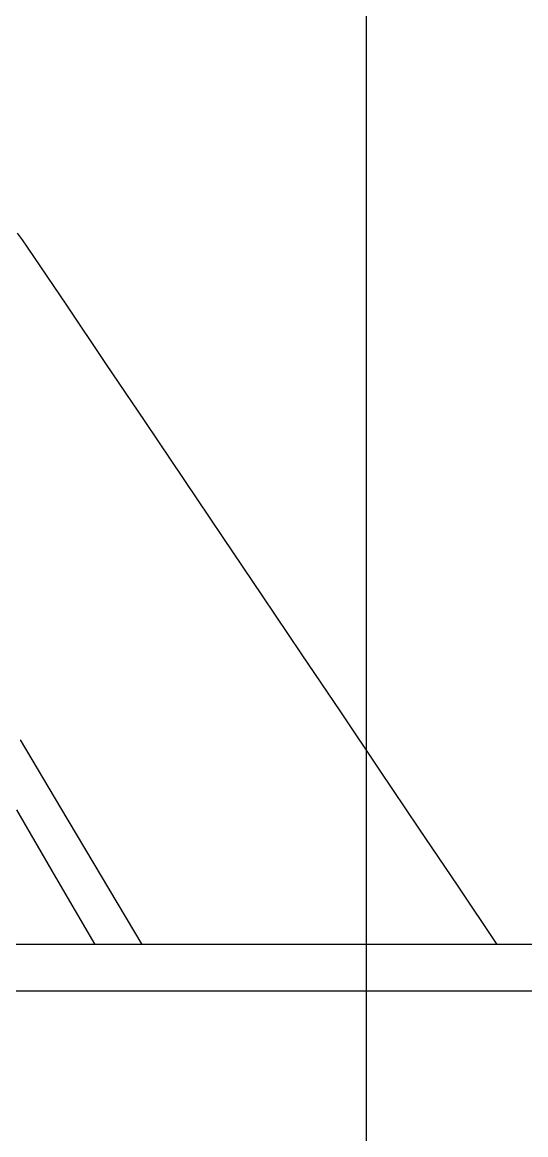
# Model space of a CAD drawing. Extents: x 11992 to 29481, y -6727 to 6811.
# Drawn here: x 14414.37 to 14422.03, y 1857.69 to 1874.64 of the extents above; entities that cross this region are included whole.
import ezdxf

# ---------------------------------------------------------------- set-up
doc = ezdxf.new("R2010")
doc.units = 0
doc.header["$MEASUREMENT"] = 0
doc.layers.get('0').update_dxf_attribs({"color": 8, "linetype": 'CONTINUOUS'})
doc.layers.add('FF-FINISH【完成面】', color=8, linetype='CONTINUOUS')

msp = doc.modelspace()

# ---------------------------------------------------------------- linework, layer by layer
for p, q in [((14414.294, 1871.43, -1930.428), (14414.372, 1871.324, -1930.428)), ((14414.372, 1871.324, -1930.428), (14414.447, 1871.215, -1930.428)), ((14414.447, 1871.215, -1930.428), (14415.043, 1870.33, -1930.428)), ((14415.043, 1870.33, -1930.428), (14415.639, 1869.445, -1930.428)), ((14415.639, 1869.445, -1930.428), (14416.235, 1868.56, -1930.428)), ((14416.235, 1868.56, -1930.428), (14416.83, 1867.675, -1930.428)), ((14416.83, 1867.675, -1930.428), (14417.426, 1866.79, -1930.428)), ((14417.426, 1866.79, -1930.428), (14418.022, 1865.905, -1930.428)), ((14418.022, 1865.905, -1930.428), (14418.618, 1865.02, -1930.428)), ((14418.618, 1865.02, -1930.428), (14419.213, 1864.135, -1930.428)), ((14419.213, 1864.135, -1930.428), (14419.808, 1863.25, -1930.428)), ((14414.96, 1862.672, -1930.428), (14414.343, 1863.711, -1930.428)), ((14419.808, 1863.25, -1930.428), (14420.404, 1862.364, -1930.428)), ((14414.884, 1861.618, -1930.428), (14414.289, 1862.642, -1930.428)), ((14415.577, 1861.633, -1930.428), (14414.96, 1862.672, -1930.428)), ((14420.404, 1862.364, -1930.428), (14420.999, 1861.479, -1930.428)), ((14415.48, 1860.594, -1930.428), (14414.884, 1861.618, -1930.428)), ((14416.194, 1860.594, -1930.428), (14415.577, 1861.633, -1930.428)), ((14420.999, 1861.479, -1930.428), (14421.594, 1860.594, -1930.428)), ((14435.876, 1860.594, -1930.428), (14404.95, 1860.594, -1930.428)), ((14404.95, 1859.886, -1930.428), (14435.876, 1859.886, -1930.428))]:
    msp.add_line(p, q)
at = {"layer": 'FF-FINISH【完成面】', "elevation": 0}
msp.add_lwpolyline([(16119.609, 650.547), (14419.609, 650.547), (14419.609, 4210.547), (17179.609, 4210.547), (17179.609, 1589.384)], dxfattribs=at)

doc.saveas('drawing.dxf')
